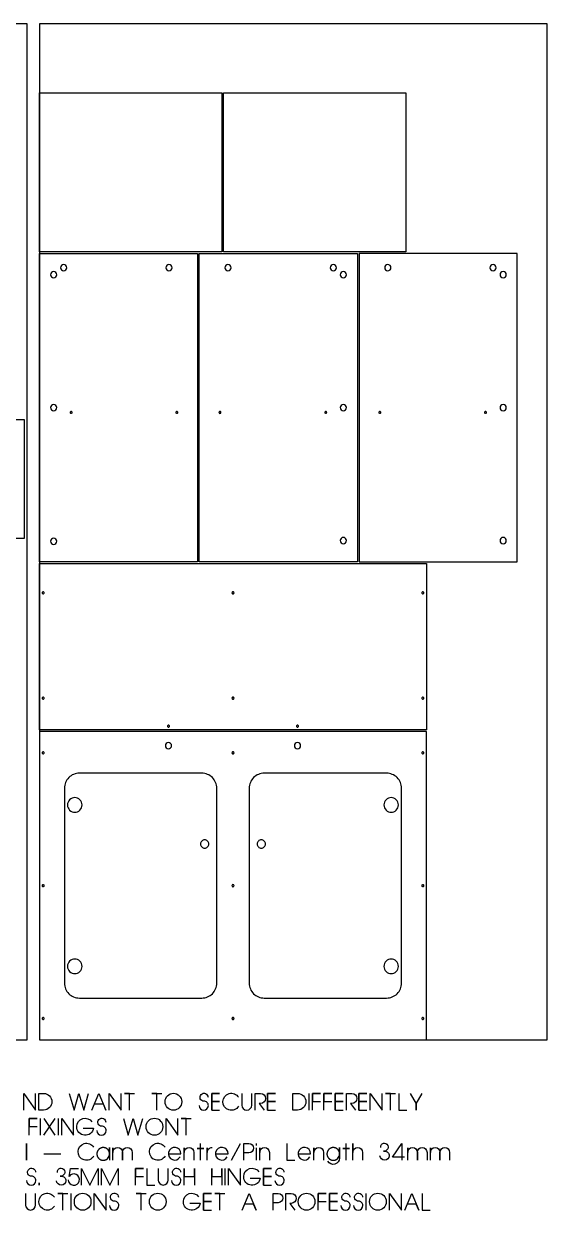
# Model space of a CAD drawing. Extents: x -841 to 6211, y -469 to 2808.
# Drawn here: x 4953 to 6211, y -410 to 2440 of the extents above; entities that cross this region are included whole.
import ezdxf

# ---------------------------------------------------------------- set-up
doc = ezdxf.new("R2010")
doc.units = 0
for name, color, linetype in [('DEFAULT_LAYER', 1, 'CONTINUOUS'), ('LAYER_1', 18, 'CONTINUOUS'), ('LAYER_10', 18, 'CONTINUOUS'), ('T5_LOGOLAYER_2', 18, 'CONTINUOUS'), ('T5_LOGOLAYER_20', 18, 'CONTINUOUS'), ('T5_LOGOLAYER_21', 18, 'CONTINUOUS'), ('VW_T4_LOGO_2LAYER_2', 18, 'CONTINUOUS')]:
    doc.layers.add(name, color=color, linetype=linetype)

msp = doc.modelspace()

# ---------------------------------------------------------------- linework, layer by layer
at = {"layer": 'DEFAULT_LAYER'}
for points in [[(5301, 713.5, 0.414214), (5293.5, 706, 0.414214), (5301, 698.5, 0.414214), (5308.5, 706, 0.414214)], [(5611, 713.5, 0.414214), (5603.5, 706, 0.414214), (5611, 698.5, 0.414214), (5618.5, 706, 0.414214)], [(5000, 691.7, 0.414214), (4997.5, 689.2, 0.414214), (5000, 686.7, 0.414214), (5002.5, 689.2, 0.414214)], [(5456, 691.7, 0.414214), (5453.5, 689.2, 0.414214), (5456, 686.7, 0.414214), (5458.5, 689.2, 0.414214)], [(5912, 691.7, 0.414214), (5909.5, 689.2, 0.414214), (5912, 686.7, 0.414214), (5914.5, 689.2, 0.414214)], [(5388, 480, 0.414214), (5378, 470, 0.414214), (5388, 460, 0.414214), (5398, 470, 0.414214)], [(5524, 480, 0.414214), (5514, 470, 0.414214), (5524, 460, 0.414214), (5534, 470, 0.414214)], [(5000, 372.5, 0.414214), (4997.5, 370, 0.414214), (5000, 367.5, 0.414214), (5002.5, 370, 0.414214)], [(5456, 372.5, 0.414214), (5453.5, 370, 0.414214), (5456, 367.5, 0.414214), (5458.5, 370, 0.414214)], [(5912, 372.5, 0.414214), (5909.5, 370, 0.414214), (5912, 367.5, 0.414214), (5914.5, 370, 0.414214)], [(5000, 53.3, 0.414214), (4997.5, 50.8, 0.414214), (5000, 48.3, 0.414214), (5002.5, 50.8, 0.414214)], [(5456, 53.3, 0.414214), (5453.5, 50.8, 0.414214), (5456, 48.3, 0.414214), (5458.5, 50.8, 0.414214)], [(5912, 53.3, 0.414214), (5909.5, 50.8, 0.414214), (5912, 48.3, 0.414214), (5914.5, 50.8, 0.414214)]]:
    msp.add_lwpolyline(points, format="xyb", close=True, dxfattribs=at)
at = {"layer": 'LAYER_1'}
for points in [[(4991, 0), (6211, 0), (6211, 2440), (4991, 2440)], [(5921, 1148), (6139, 1148), (6139, 1888), (5759, 1888), (5759, 1148)]]:
    msp.add_lwpolyline(points, close=True, dxfattribs=at)
for points in [[(5049.2, 1861.5, 0.414214), (5041.7, 1854, 0.414214), (5049.2, 1846.5, 0.414214), (5056.7, 1854, 0.414214)], [(5302.2, 1861.5, 0.414214), (5294.7, 1854, 0.414214), (5302.2, 1846.5, 0.414214), (5309.7, 1854, 0.414214)], [(5443.9, 1861.5, 0.414214), (5436.4, 1854, 0.414214), (5443.9, 1846.5, 0.414214), (5451.4, 1854, 0.414214)], [(5696.8, 1861.5, 0.414214), (5689.3, 1854, 0.414214), (5696.8, 1846.5, 0.414214), (5704.3, 1854, 0.414214)], [(5827.9, 1861.5, 0.414214), (5820.4, 1854, 0.414214), (5827.9, 1846.5, 0.414214), (5835.4, 1854, 0.414214)], [(6080.8, 1861.5, 0.414214), (6073.3, 1854, 0.414214), (6080.8, 1846.5, 0.414214), (6088.3, 1854, 0.414214)], [(5025, 1844.7, 0.414214), (5017.5, 1837.2, 0.414214), (5025, 1829.7, 0.414214), (5032.5, 1837.2, 0.414214)], [(5721, 1844.7, 0.414214), (5713.5, 1837.2, 0.414214), (5721, 1829.7, 0.414214), (5728.5, 1837.2, 0.414214)], [(6105, 1844.7, 0.414214), (6097.5, 1837.2, 0.414214), (6105, 1829.7, 0.414214), (6112.5, 1837.2, 0.414214)], [(5025, 1525.5, 0.414214), (5017.5, 1518, 0.414214), (5025, 1510.5, 0.414214), (5032.5, 1518, 0.414214)], [(5721, 1525.5, 0.414214), (5713.5, 1518, 0.414214), (5721, 1510.5, 0.414214), (5728.5, 1518, 0.414214)], [(6105, 1525.5, 0.414214), (6097.5, 1518, 0.414214), (6105, 1510.5, 0.414214), (6112.5, 1518, 0.414214)], [(5067.2, 1509, 0.414214), (5064.8, 1506.6, 0.414214), (5067.2, 1504.2, 0.414214), (5069.6, 1506.6, 0.414214)], [(5321.2, 1509, 0.414214), (5318.8, 1506.6, 0.414214), (5321.2, 1504.2, 0.414214), (5323.6, 1506.6, 0.414214)], [(5424.8, 1509, 0.414214), (5422.4, 1506.6, 0.414214), (5424.8, 1504.2, 0.414214), (5427.2, 1506.6, 0.414214)], [(5678.8, 1509, 0.414214), (5676.4, 1506.6, 0.414214), (5678.8, 1504.2, 0.414214), (5681.2, 1506.6, 0.414214)], [(5808.8, 1509, 0.414214), (5806.4, 1506.6, 0.414214), (5808.8, 1504.2, 0.414214), (5811.2, 1506.6, 0.414214)], [(6062.8, 1509, 0.414214), (6060.4, 1506.6, 0.414214), (6062.8, 1504.2, 0.414214), (6065.2, 1506.6, 0.414214)], [(5025.3, 1204.5, 0.414214), (5017.8, 1197, 0.414214), (5025.3, 1189.5, 0.414214), (5032.8, 1197, 0.414214)], [(5721, 1206.3, 0.414214), (5713.5, 1198.8, 0.414214), (5721, 1191.3, 0.414214), (5728.5, 1198.8, 0.414214)], [(6105, 1206.3, 0.414214), (6097.5, 1198.8, 0.414214), (6105, 1191.3, 0.414214), (6112.5, 1198.8, 0.414214)], [(5000, 1075.7, 0.414214), (4997.5, 1073.2, 0.414214), (5000, 1070.7, 0.414214), (5002.5, 1073.2, 0.414214)], [(5456, 1075.7, 0.414214), (5453.5, 1073.2, 0.414214), (5456, 1070.7, 0.414214), (5458.5, 1073.2, 0.414214)], [(5912, 1075.7, 0.414214), (5909.5, 1073.2, 0.414214), (5912, 1070.7, 0.414214), (5914.5, 1073.2, 0.414214)], [(5000, 822.7, 0.414214), (4997.5, 820.2, 0.414214), (5000, 817.7, 0.414214), (5002.5, 820.2, 0.414214)], [(5456, 822.7, 0.414214), (5453.5, 820.2, 0.414214), (5456, 817.7, 0.414214), (5458.5, 820.2, 0.414214)], [(5912, 822.7, 0.414214), (5909.5, 820.2, 0.414214), (5912, 817.7, 0.414214), (5914.5, 820.2, 0.414214)], [(5301, 755.5, 0.414214), (5298.5, 753, 0.414214), (5301, 750.5, 0.414214), (5303.5, 753, 0.414214)], [(5611, 755.5, 0.414214), (5608.5, 753, 0.414214), (5611, 750.5, 0.414214), (5613.5, 753, 0.414214)], [(5076, 581.3, 0.414214), (5058.5, 563.8, 0.414214), (5076, 546.3, 0.414214), (5093.5, 563.8, 0.414214)], [(5836, 581.3, 0.414214), (5818.5, 563.8, 0.414214), (5836, 546.3, 0.414214), (5853.5, 563.8, 0.414214)], [(5076, 193.7, 0.414214), (5058.5, 176.2, 0.414214), (5076, 158.7, 0.414214), (5093.5, 176.2, 0.414214)], [(5836, 193.7, 0.414214), (5818.5, 176.2, 0.414214), (5836, 158.7, 0.414214), (5853.5, 176.2, 0.414214)]]:
    msp.add_lwpolyline(points, format="xyb", close=True, dxfattribs=at)
at = {"layer": 'LAYER_10'}
msp.add_lwpolyline([(5921, 0), (5921, 740), (4991, 740), (4991, 0)], close=True, dxfattribs=at)
at = {"layer": 'T5_LOGOLAYER_2'}
for points in [[(5429, 1892), (4991, 1892), (4991, 2274), (5429, 2274)], [(5871, 1892), (5433, 1892), (5433, 2274), (5871, 2274)], [(5371, 1148), (4991, 1148), (4991, 1888), (5371, 1888)], [(5755, 1148), (5375, 1148), (5375, 1888), (5755, 1888)], [(5921, 744), (4991, 744), (4991, 1144), (5921, 1144)]]:
    msp.add_lwpolyline(points, close=True, dxfattribs=at)
at = {"layer": 'T5_LOGOLAYER_20'}
msp.add_lwpolyline([(3741.5, 0), (4961.5, 0), (4961.5, 2440), (3741.5, 2440)], close=True, dxfattribs=at)
msp.add_lwpolyline([(4355.5, 1204.4), (4955.5, 1204.4), (4955.5, 1488.4), (4934.8, 1488.4, 0.415334)], format="xyb", dxfattribs=at)
at = {"layer": 'T5_LOGOLAYER_21'}
for points in [[(4953.6, -169), (4953.6, -129), (4982, -169), (4982, -129)], [(5062.8, -129), (5074.4, -169), (5086, -129), (5097.6, -169), (5109.2, -129)], [(5117.2, -169), (5134, -129), (5150.8, -169), (5144.8, -154.6), (5123.6, -154.6)], [(5158.8, -169), (5158.8, -129), (5187.2, -169), (5187.2, -129)], [(5207.2, -169), (5207.2, -129), (5195.2, -129), (5219.2, -129)], [(5272.8, -169), (5272.8, -129), (5260.8, -129), (5284.8, -129)], [(5404.8, -169), (5404.8, -129), (5424, -129), (5404.8, -129), (5404.8, -148.6), (5424, -148.6), (5404.8, -148.6), (5404.8, -169), (5424, -169)], [(5539.1, -169), (5539.1, -129), (5558.3, -129), (5539.1, -129), (5539.1, -148.6), (5558.3, -148.6), (5539.1, -148.6), (5539.1, -169), (5558.3, -169)], [(5639.1, -169), (5639.1, -129)], [(5647.1, -169), (5647.1, -129), (5666.3, -129), (5647.1, -129), (5647.1, -148.6), (5666.3, -148.6)], [(5674.3, -169), (5674.3, -129), (5693.5, -129), (5674.3, -129), (5674.3, -148.6), (5693.5, -148.6)], [(5701.5, -169), (5701.5, -129), (5720.7, -129), (5701.5, -129), (5701.5, -148.6), (5720.7, -148.6), (5701.5, -148.6), (5701.5, -169), (5720.7, -169)], [(5758.7, -169), (5758.7, -129), (5777.9, -129), (5758.7, -129), (5758.7, -148.6), (5777.9, -148.6), (5758.7, -148.6), (5758.7, -169), (5777.9, -169)], [(5785.9, -169), (5785.9, -129), (5814.3, -169), (5814.3, -129)], [(5834.3, -169), (5834.3, -129), (5822.3, -129), (5846.3, -129)], [(5854.3, -129), (5854.3, -169), (5873.5, -169)], [(5881.5, -129), (5895.9, -154.2), (5895.9, -169), (5895.9, -154.2), (5910.3, -129)], [(4966.1, -229), (4966.1, -189), (4985.3, -189), (4966.1, -189), (4966.1, -208.6), (4985.3, -208.6)], [(4993.3, -229), (4993.3, -189)], [(5001.3, -189), (5028.1, -229)], [(5001.7, -229), (5028.5, -189)], [(5036.5, -229), (5036.5, -189)], [(5044.5, -229), (5044.5, -189), (5072.9, -229), (5072.9, -189)], [(5192.9, -189), (5204.5, -229), (5216.1, -189), (5227.7, -229), (5239.3, -189)], [(5295.3, -229), (5295.3, -189), (5323.7, -229), (5323.7, -189)], [(5343.7, -229), (5343.7, -189), (5331.7, -189), (5355.7, -189)], [(5378.2, -289), (5378.2, -261), (5370.2, -261), (5386.2, -261), (5378.2, -261), (5378.2, -249)], [(5452.2, -289), (5474.2, -249)], [(5512.2, -253.8), (5512.2, -249)], [(5585, -249), (5585, -289), (5604.2, -289)], [(5728.2, -289), (5728.2, -261), (5720.2, -261), (5736.2, -261), (5728.2, -261), (5728.2, -249)], [(5867.7, -281.8), (5839.3, -281.8), (5861.7, -249), (5861.7, -289)], [(5001.6, -274.2), (5042.4, -274.2)], [(5512.2, -289), (5512.2, -259.4)], [(5092.5, -349), (5092.5, -309), (5112.5, -349), (5132.5, -309), (5132.5, -349)], [(5140.5, -349), (5140.5, -309), (5160.5, -349), (5180.5, -309), (5180.5, -349)], [(5222.1, -349), (5222.1, -309), (5241.3, -309), (5222.1, -309), (5222.1, -328.6), (5241.3, -328.6)], [(5249.3, -309), (5249.3, -349), (5268.5, -349)], [(5338.9, -349), (5338.9, -309), (5338.9, -328.6), (5363.3, -328.6), (5363.3, -309), (5363.3, -349)], [(5404.9, -349), (5404.9, -309), (5404.9, -328.6), (5429.3, -328.6), (5429.3, -309), (5429.3, -349)], [(5437.3, -349), (5437.3, -309)], [(5445.3, -349), (5445.3, -309), (5473.7, -349), (5473.7, -309)], [(5529.7, -349), (5529.7, -309), (5548.9, -309), (5529.7, -309), (5529.7, -328.6), (5548.9, -328.6), (5529.7, -328.6), (5529.7, -349), (5548.9, -349)], [(5046.9, -409), (5046.9, -369), (5034.9, -369), (5058.9, -369)], [(5066.9, -409), (5066.9, -369)], [(5122.9, -409), (5122.9, -369), (5151.3, -409), (5151.3, -369)], [(5235.3, -409), (5235.3, -369), (5223.3, -369), (5247.3, -369)], [(5384.9, -409), (5384.9, -369), (5404.1, -369), (5384.9, -369), (5384.9, -388.6), (5404.1, -388.6), (5384.9, -388.6), (5384.9, -409), (5404.1, -409)], [(5424.1, -409), (5424.1, -369), (5412.1, -369), (5436.1, -369)], [(5477.7, -409), (5494.5, -369), (5511.3, -409), (5505.3, -394.6), (5484.1, -394.6)], [(5660.9, -409), (5660.9, -369), (5680.1, -369), (5660.9, -369), (5660.9, -388.6), (5680.1, -388.6)], [(5688.1, -409), (5688.1, -369), (5707.3, -369), (5688.1, -369), (5688.1, -388.6), (5707.3, -388.6), (5688.1, -388.6), (5688.1, -409), (5707.3, -409)], [(5776.1, -409), (5776.1, -369)], [(5832.1, -409), (5832.1, -369), (5860.5, -409), (5860.5, -369)], [(5868.5, -409), (5885.3, -369), (5902.1, -409), (5896.1, -394.6), (5874.9, -394.6)], [(5910.1, -369), (5910.1, -409), (5929.3, -409)]]:
    msp.add_lwpolyline(points, dxfattribs=at)
for points in [[(4990, -169), (4990, -129), (5001.2, -129, -1), (5001.2, -169)], [(5332.8, -149.4, -1), (5292.8, -149.4), (5292.8, -148.6, -1), (5332.8, -148.6)], [(5599.9, -169), (5599.9, -129), (5611.1, -129, -1), (5611.1, -169)], [(5287.3, -209.4, -1), (5247.3, -209.4), (5247.3, -208.6, -1), (5287.3, -208.6)], [(5114.9, -389.4, -1), (5074.9, -389.4), (5074.9, -388.6, -1), (5114.9, -388.6)], [(5295.3, -389.4, -1), (5255.3, -389.4), (5255.3, -388.6, -1), (5295.3, -388.6)], [(5652.9, -389.4, -1), (5612.9, -389.4), (5612.9, -388.6, -1), (5652.9, -388.6)], [(5824.1, -389.4, -1), (5784.1, -389.4), (5784.1, -388.6, -1), (5824.1, -388.6)]]:
    msp.add_lwpolyline(points, format="xyb", close=True, dxfattribs=at)
for points in [[(5374.4, -158.2, 1), (5396.8, -158.2, 0.415385), (5386.4, -147.8, -0.668438), (5379.6, -131.4, -0.668438), (5396, -138.2)], [(5469.2, -159.8, -0.77786), (5432, -148.6, -0.756443), (5469.2, -138.2)], [(5477.1, -129), (5477.1, -157, 1), (5501.1, -157), (5501.1, -129)], [(5509.1, -169), (5509.1, -129), (5522.3, -129, -1), (5522.3, -153), (5519.1, -153), (5531.1, -169)], [(5728.7, -169), (5728.7, -129), (5741.9, -129, -1), (5741.9, -153), (5738.7, -153), (5750.7, -169)], [(5096.1, -212.2), (5120.9, -212.2, -0.955296), (5080.9, -208.6, -0.741566), (5117.3, -197.4)], [(5128.9, -218.2, 1), (5151.3, -218.2, 0.415385), (5140.9, -207.8, -0.668438), (5134.1, -191.4, -0.668438), (5150.5, -198.2)], [(5121.2, -279.8, -0.77786), (5084, -268.6, -0.756443), (5121.2, -258.2)], [(5292.7, -279.8, -0.77786), (5255.5, -268.6, -0.756443), (5292.7, -258.2)], [(5482.2, -289), (5482.2, -249), (5494.2, -249, -1), (5494.2, -271.4), (5482.2, -271.4)], [(5744.2, -289), (5744.2, -249), (5744.2, -270.6, -1), (5767.4, -270.6), (5767.4, -289)], [(5810.9, -258.6, -0.454849), (5819.7, -248.6, -0.411435), (5828.5, -257.4), (5828.5, -258.6, -0.412121), (5819.7, -267.4), (5817.7, -267.4), (5820.1, -267.4, -0.414286), (5831.3, -278.6, -0.946269), (5808.9, -279)], [(5144.3, -289.4, 0.421631), (5159.5, -273.8), (5159.5, -259), (5159.5, -289)], [(5167.5, -289), (5167.5, -259.4), (5167.5, -270.6, -1), (5190.7, -270.6), (5190.7, -289), (5190.7, -270.6, -1), (5213.9, -270.6), (5213.9, -289)], [(5301.4, -274.2), (5331, -274.2, 0.90232), (5301.1, -270.5, 0.862347), (5329, -281.4)], [(5339, -289), (5339, -259.4), (5339, -270.6, -1), (5362.2, -270.6), (5362.2, -289)], [(5394.2, -289), (5394.2, -259.4), (5394.2, -270.6, -0.416092), (5405.8, -259)], [(5414.6, -274.2), (5444.2, -274.2, 0.90232), (5414.3, -270.5, 0.862347), (5442.2, -281.4)], [(5520.2, -289), (5520.2, -259.4), (5520.2, -270.6, -1), (5543.4, -270.6), (5543.4, -289)], [(5613, -274.2), (5642.6, -274.2, 0.90232), (5612.7, -270.5, 0.862347), (5640.6, -281.4)], [(5650.6, -289), (5650.6, -259.4), (5650.6, -270.6, -1), (5673.8, -270.6), (5673.8, -289)], [(5697, -289.4, 0.421631), (5712.2, -273.8), (5712.2, -259), (5712.2, -284.2, -0.782349), (5683.8, -291.4)], [(5875.7, -289), (5875.7, -259.4), (5875.7, -270.6, -1), (5898.9, -270.6), (5898.9, -289), (5898.9, -270.6, -1), (5922.1, -270.6), (5922.1, -289)], [(5930.1, -289), (5930.1, -259.4), (5930.1, -270.6, -1), (5953.3, -270.6), (5953.3, -289), (5953.3, -270.6, -1), (5976.5, -270.6), (5976.5, -289)], [(4960.1, -338.2, 1), (4982.5, -338.2, 0.415385), (4972.1, -327.8, -0.668438), (4965.3, -311.4, -0.668438), (4981.7, -318.2)], [(5034.1, -318.6, -0.454849), (5042.9, -308.6, -0.411435), (5051.7, -317.4), (5051.7, -318.6, -0.412121), (5042.9, -327.4), (5040.9, -327.4), (5043.3, -327.4, -0.414286), (5054.5, -338.6, -0.946269), (5032.1, -339)], [(5060.1, -336.6, 0.857608), (5086.8, -339.4, 0.839431), (5062.5, -328.2), (5065.7, -309), (5084.5, -309)], [(5276.5, -309), (5276.5, -337, 1), (5300.5, -337), (5300.5, -309)], [(5308.5, -338.2, 1), (5330.9, -338.2, 0.415385), (5320.5, -327.8, -0.668438), (5313.7, -311.4, -0.668438), (5330.1, -318.2)], [(5496.9, -332.2), (5521.7, -332.2, -0.955296), (5481.7, -328.6, -0.741566), (5518.1, -317.4)], [(5556.9, -338.2, 1), (5579.3, -338.2, 0.415385), (5568.9, -327.8, -0.668438), (5562.1, -311.4, -0.668438), (5578.5, -318.2)], [(4957.8, -369), (4957.8, -397, 1), (4981.8, -397), (4981.8, -369)], [(5027, -399.8, -0.77786), (4989.8, -388.6, -0.756443), (5027, -378.2)], [(5159.3, -398.2, 1), (5181.7, -398.2, 0.415385), (5171.3, -387.8, -0.668438), (5164.5, -371.4, -0.668438), (5180.9, -378.2)], [(5352.1, -392.2), (5376.9, -392.2, -0.955296), (5336.9, -388.6, -0.741566), (5373.3, -377.4)], [(5552.9, -409), (5552.9, -369), (5564.9, -369, -1), (5564.9, -391.4), (5552.9, -391.4)], [(5582.9, -409), (5582.9, -369), (5596.1, -369, -1), (5596.1, -393), (5592.9, -393), (5604.9, -409)], [(5715.3, -398.2, 1), (5737.7, -398.2, 0.415385), (5727.3, -387.8, -0.668438), (5720.5, -371.4, -0.668438), (5736.9, -378.2)], [(5745.7, -398.2, 1), (5768.1, -398.2, 0.415385), (5757.7, -387.8, -0.668438), (5750.9, -371.4, -0.668438), (5767.3, -378.2)]]:
    msp.add_lwpolyline(points, format="xyb", dxfattribs=at)
for points in [[(4960, -289), (4960, -249)], [(5144.3, -289.4), (5144.7, -289.4), (5145.1, -289.4), (5145.5, -289.4), (5145.8, -289.4), (5146.2, -289.3), (5146.6, -289.3), (5147, -289.2), (5147.4, -289.1), (5147.7, -289), (5148.1, -289), (5148.4, -288.9), (5148.8, -288.8), (5149.2, -288.6), (5149.5, -288.5), (5149.9, -288.4), (5150.2, -288.2), (5150.5, -288.1), (5150.9, -287.9), (5151.2, -287.8), (5151.5, -287.6), (5151.9, -287.4), (5152.2, -287.2), (5152.5, -287), (5152.8, -286.8), (5153.1, -286.6), (5153.4, -286.4), (5153.7, -286.2), (5154, -286), (5154.2, -285.7), (5154.5, -285.5), (5154.8, -285.2), (5155, -285), (5155.3, -284.7), (5155.5, -284.5), (5155.8, -284.2), (5156, -283.9), (5156.2, -283.6), (5156.5, -283.3), (5156.7, -283), (5156.9, -282.7), (5157.1, -282.4), (5157.3, -282.1), (5157.5, -281.8), (5157.7, -281.5), (5157.8, -281.2), (5158, -280.8), (5158.1, -280.5), (5158.3, -280.2), (5158.4, -279.8), (5158.6, -279.5), (5158.7, -279.1), (5158.8, -278.8), (5158.9, -278.4), (5159, -278), (5159.1, -277.7), (5159.2, -277.3), (5159.3, -276.9), (5159.3, -276.6), (5159.4, -276.2), (5159.4, -275.8), (5159.4, -275.4), (5159.5, -275), (5159.5, -274.6), (5159.5, -274.2), (5159.5, -273.8), (5159.5, -273.5), (5159.4, -273.1), (5159.4, -272.7), (5159.4, -272.3), (5159.3, -271.9), (5159.3, -271.5), (5159.2, -271.2), (5159.1, -270.8), (5159, -270.4), (5158.9, -270.1), (5158.8, -269.7), (5158.7, -269.4), (5158.6, -269), (5158.4, -268.7), (5158.3, -268.3), (5158.1, -268), (5158, -267.6), (5157.8, -267.3), (5157.7, -267), (5157.5, -266.7), (5157.3, -266.4), (5157.1, -266), (5156.9, -265.7), (5156.7, -265.4), (5156.5, -265.1), (5156.2, -264.9), (5156, -264.6), (5155.8, -264.3), (5155.5, -264), (5155.3, -263.7), (5155, -263.5), (5154.8, -263.2), (5154.5, -263), (5154.2, -262.7), (5154, -262.5), (5153.7, -262.3), (5153.4, -262.1), (5153.1, -261.8), (5152.8, -261.6), (5152.5, -261.4), (5152.2, -261.2), (5151.9, -261), (5151.5, -260.9), (5151.2, -260.7), (5150.9, -260.5), (5150.5, -260.4), (5150.2, -260.2), (5149.9, -260.1), (5149.5, -260), (5149.2, -259.8), (5148.8, -259.7), (5148.4, -259.6), (5148.1, -259.5), (5147.7, -259.4), (5147.4, -259.3), (5147, -259.3), (5146.6, -259.2), (5146.2, -259.2), (5145.8, -259.1), (5145.5, -259.1), (5145.1, -259.1), (5144.7, -259), (5144.3, -259), (5143.9, -259), (5143.5, -259.1), (5143.1, -259.1), (5142.7, -259.1), (5142.4, -259.2), (5142, -259.2), (5141.6, -259.3), (5141.2, -259.3), (5140.9, -259.4), (5140.5, -259.5), (5140.1, -259.6), (5139.8, -259.7), (5139.4, -259.8), (5139.1, -260), (5138.7, -260.1), (5138.4, -260.2), (5138, -260.4), (5137.7, -260.5), (5137.4, -260.7), (5137, -260.9), (5136.7, -261), (5136.4, -261.2), (5136.1, -261.4), (5135.8, -261.6), (5135.5, -261.8), (5135.2, -262.1), (5134.9, -262.3), (5134.6, -262.5), (5134.3, -262.7), (5134.1, -263), (5133.8, -263.2), (5133.5, -263.5), (5133.3, -263.7), (5133, -264), (5132.8, -264.3), (5132.6, -264.6), (5132.3, -264.9), (5132.1, -265.1), (5131.9, -265.4), (5131.7, -265.7), (5131.5, -266), (5131.3, -266.4), (5131.1, -266.7), (5130.9, -267), (5130.8, -267.3), (5130.6, -267.6), (5130.4, -268), (5130.3, -268.3), (5130.1, -268.7), (5130, -269), (5129.9, -269.4), (5129.8, -269.7), (5129.7, -270.1), (5129.6, -270.4), (5129.5, -270.8), (5129.4, -271.2), (5129.3, -271.5), (5129.3, -271.9), (5129.2, -272.3), (5129.2, -272.7), (5129.1, -273.1), (5129.1, -273.5), (5129.1, -273.8), (5129.1, -274.2), (5129.1, -274.6), (5129.1, -275), (5129.1, -275.4), (5129.2, -275.8), (5129.2, -276.2), (5129.3, -276.6), (5129.3, -276.9), (5129.4, -277.3), (5129.5, -277.7), (5129.6, -278), (5129.7, -278.4), (5129.8, -278.8), (5129.9, -279.1), (5130, -279.5), (5130.1, -279.8), (5130.3, -280.2), (5130.4, -280.5), (5130.6, -280.8), (5130.8, -281.2), (5130.9, -281.5), (5131.1, -281.8), (5131.3, -282.1), (5131.5, -282.4), (5131.7, -282.7), (5131.9, -283), (5132.1, -283.3), (5132.3, -283.6), (5132.6, -283.9), (5132.8, -284.2), (5133, -284.5), (5133.3, -284.7), (5133.5, -285), (5133.8, -285.2), (5134.1, -285.5), (5134.3, -285.7), (5134.6, -286), (5134.9, -286.2), (5135.2, -286.4), (5135.5, -286.6), (5135.8, -286.8), (5136.1, -287), (5136.4, -287.2), (5136.7, -287.4), (5137, -287.6), (5137.4, -287.8), (5137.7, -287.9), (5138, -288.1), (5138.4, -288.2), (5138.7, -288.4), (5139.1, -288.5), (5139.4, -288.6), (5139.8, -288.8), (5140.1, -288.9), (5140.5, -289), (5140.9, -289), (5141.2, -289.1), (5141.6, -289.2), (5142, -289.3), (5142.4, -289.3), (5142.7, -289.4), (5143.1, -289.4), (5143.5, -289.4), (5143.9, -289.4)], [(5697, -289.4), (5697.3, -289.4), (5697.7, -289.4), (5698.1, -289.4), (5698.5, -289.4), (5698.9, -289.3), (5699.3, -289.3), (5699.6, -289.2), (5700, -289.1), (5700.4, -289), (5700.8, -289), (5701.1, -288.9), (5701.5, -288.8), (5701.8, -288.6), (5702.2, -288.5), (5702.5, -288.4), (5702.9, -288.2), (5703.2, -288.1), (5703.5, -287.9), (5703.9, -287.8), (5704.2, -287.6), (5704.5, -287.4), (5704.8, -287.2), (5705.1, -287), (5705.5, -286.8), (5705.8, -286.6), (5706, -286.4), (5706.3, -286.2), (5706.6, -286), (5706.9, -285.7), (5707.2, -285.5), (5707.4, -285.2), (5707.7, -285), (5708, -284.7), (5708.2, -284.5), (5708.4, -284.2), (5708.7, -283.9), (5708.9, -283.6), (5709.1, -283.3), (5709.3, -283), (5709.6, -282.7), (5709.8, -282.4), (5710, -282.1), (5710.1, -281.8), (5710.3, -281.5), (5710.5, -281.2), (5710.7, -280.8), (5710.8, -280.5), (5711, -280.2), (5711.1, -279.8), (5711.2, -279.5), (5711.4, -279.1), (5711.5, -278.8), (5711.6, -278.4), (5711.7, -278), (5711.8, -277.7), (5711.8, -277.3), (5711.9, -276.9), (5712, -276.6), (5712, -276.2), (5712.1, -275.8), (5712.1, -275.4), (5712.1, -275), (5712.1, -274.6), (5712.2, -274.2), (5712.1, -273.8), (5712.1, -273.5), (5712.1, -273.1), (5712.1, -272.7), (5712, -272.3), (5712, -271.9), (5711.9, -271.5), (5711.8, -271.2), (5711.8, -270.8), (5711.7, -270.4), (5711.6, -270.1), (5711.5, -269.7), (5711.4, -269.4), (5711.2, -269), (5711.1, -268.7), (5711, -268.3), (5710.8, -268), (5710.7, -267.6), (5710.5, -267.3), (5710.3, -267), (5710.1, -266.7), (5710, -266.4), (5709.8, -266), (5709.6, -265.7), (5709.3, -265.4), (5709.1, -265.1), (5708.9, -264.9), (5708.7, -264.6), (5708.4, -264.3), (5708.2, -264), (5708, -263.7), (5707.7, -263.5), (5707.4, -263.2), (5707.2, -263), (5706.9, -262.7), (5706.6, -262.5), (5706.3, -262.3), (5706, -262.1), (5705.8, -261.8), (5705.5, -261.6), (5705.1, -261.4), (5704.8, -261.2), (5704.5, -261), (5704.2, -260.9), (5703.9, -260.7), (5703.5, -260.5), (5703.2, -260.4), (5702.9, -260.2), (5702.5, -260.1), (5702.2, -260), (5701.8, -259.8), (5701.5, -259.7), (5701.1, -259.6), (5700.8, -259.5), (5700.4, -259.4), (5700, -259.3), (5699.6, -259.3), (5699.3, -259.2), (5698.9, -259.2), (5698.5, -259.1), (5698.1, -259.1), (5697.7, -259.1), (5697.3, -259), (5697, -259), (5696.6, -259), (5696.2, -259.1), (5695.8, -259.1), (5695.4, -259.1), (5695, -259.2), (5694.6, -259.2), (5694.3, -259.3), (5693.9, -259.3), (5693.5, -259.4), (5693.2, -259.5), (5692.8, -259.6), (5692.4, -259.7), (5692.1, -259.8), (5691.7, -260), (5691.4, -260.1), (5691, -260.2), (5690.7, -260.4), (5690.4, -260.5), (5690, -260.7), (5689.7, -260.9), (5689.4, -261), (5689.1, -261.2), (5688.8, -261.4), (5688.5, -261.6), (5688.2, -261.8), (5687.9, -262.1), (5687.6, -262.3), (5687.3, -262.5), (5687, -262.7), (5686.7, -263), (5686.5, -263.2), (5686.2, -263.5), (5686, -263.7), (5685.7, -264), (5685.5, -264.3), (5685.2, -264.6), (5685, -264.9), (5684.8, -265.1), (5684.6, -265.4), (5684.4, -265.7), (5684.1, -266), (5684, -266.4), (5683.8, -266.7), (5683.6, -267), (5683.4, -267.3), (5683.3, -267.6), (5683.1, -268), (5682.9, -268.3), (5682.8, -268.7), (5682.7, -269), (5682.6, -269.4), (5682.4, -269.7), (5682.3, -270.1), (5682.2, -270.4), (5682.1, -270.8), (5682.1, -271.2), (5682, -271.5), (5681.9, -271.9), (5681.9, -272.3), (5681.8, -272.7), (5681.8, -273.1), (5681.8, -273.5), (5681.8, -273.8), (5681.8, -274.2), (5681.8, -274.6), (5681.8, -275), (5681.8, -275.4), (5681.8, -275.8), (5681.9, -276.2), (5681.9, -276.6), (5682, -276.9), (5682.1, -277.3), (5682.1, -277.7), (5682.2, -278), (5682.3, -278.4), (5682.4, -278.8), (5682.6, -279.1), (5682.7, -279.5), (5682.8, -279.8), (5682.9, -280.2), (5683.1, -280.5), (5683.3, -280.8), (5683.4, -281.2), (5683.6, -281.5), (5683.8, -281.8), (5684, -282.1), (5684.1, -282.4), (5684.4, -282.7), (5684.6, -283), (5684.8, -283.3), (5685, -283.6), (5685.2, -283.9), (5685.5, -284.2), (5685.7, -284.5), (5686, -284.7), (5686.2, -285), (5686.5, -285.2), (5686.7, -285.5), (5687, -285.7), (5687.3, -286), (5687.6, -286.2), (5687.9, -286.4), (5688.2, -286.6), (5688.5, -286.8), (5688.8, -287), (5689.1, -287.2), (5689.4, -287.4), (5689.7, -287.6), (5690, -287.8), (5690.4, -287.9), (5690.7, -288.1), (5691, -288.2), (5691.4, -288.4), (5691.7, -288.5), (5692.1, -288.6), (5692.4, -288.8), (5692.8, -288.9), (5693.2, -289), (5693.5, -289), (5693.9, -289.1), (5694.3, -289.2), (5694.6, -289.3), (5695, -289.3), (5695.4, -289.4), (5695.8, -289.4), (5696.2, -289.4), (5696.6, -289.4)], [(4990.5, -349), (4990.5, -343.8)]]:
    msp.add_lwpolyline(points, close=True, dxfattribs=at)
at = {"layer": 'VW_T4_LOGO_2LAYER_2'}
for points in [[(5051, 136, 0.414214), (5087, 100), (5381, 100, 0.414214), (5417, 136), (5417, 604, 0.414214), (5381, 640), (5087, 640, 0.414214), (5051, 604)], [(5495, 136, 0.414214), (5531, 100), (5825, 100, 0.414214), (5861, 136), (5861, 604, 0.414214), (5825, 640), (5531, 640, 0.414214), (5495, 604)]]:
    msp.add_lwpolyline(points, format="xyb", close=True, dxfattribs=at)

doc.saveas('drawing.dxf')
